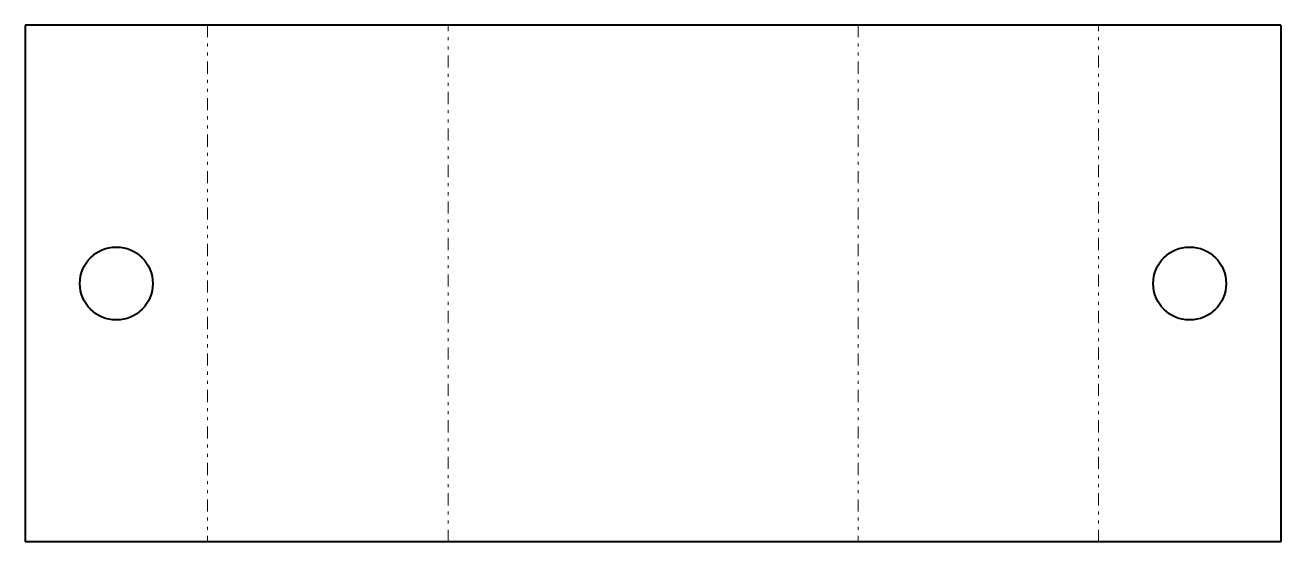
# Model space of a CAD drawing. Header units: millimetres. Extents: x 0 to 413, y 0 to 170.
import ezdxf

# ---------------------------------------------------------------- set-up
doc = ezdxf.new("R2010")
doc.units = ezdxf.units.MM
doc.linetypes.add('K5LT_BASIC', pattern=[0])
doc.linetypes.add('K5LT_CHAIN_LINE_WITH_2_POINTS', pattern=[12, 4, -2, 1, -2, 1, -2])

msp = doc.modelspace()

# ---------------------------------------------------------------- linework, layer by layer
at = {"color": 7, "linetype": 'K5LT_BASIC', "lineweight": 40}
for p, q in [((55.09, 170), (0, 170)), ((0, 170), (0, 0)), ((64.91, 170), (55.09, 170)), ((134.15, 170), (64.91, 170)), ((143.97, 170), (134.15, 170)), ((268.97, 170), (143.97, 170)), ((278.78, 170), (268.97, 170)), ((348.03, 170), (278.78, 170)), ((357.84, 170), (348.03, 170)), ((412.93, 170), (357.84, 170)), ((412.93, 170), (412.93, 0)), ((55.09, 0), (0, 0)), ((64.91, 0), (55.09, 0)), ((134.15, 0), (64.91, 0)), ((143.97, 0), (134.15, 0)), ((268.97, 0), (143.97, 0)), ((278.78, 0), (268.97, 0)), ((348.03, 0), (278.78, 0)), ((357.84, 0), (348.03, 0)), ((412.93, 0), (357.84, 0))]:
    msp.add_line(p, q, dxfattribs=at)
at = {"color": 7, "linetype": 'K5LT_CHAIN_LINE_WITH_2_POINTS', "lineweight": 18}
for p, q in [((60, 170), (60, 0)), ((139.06, 0), (139.06, 170)), ((273.88, 170), (273.88, 0)), ((352.93, 0), (352.93, 170))]:
    msp.add_line(p, q, dxfattribs=at)
at = {"color": 7, "linetype": 'K5LT_BASIC', "lineweight": 40}
for centre in [(30, 85), (382.93, 85)]:
    msp.add_circle(centre, 12, dxfattribs=at)

doc.saveas('drawing.dxf')
